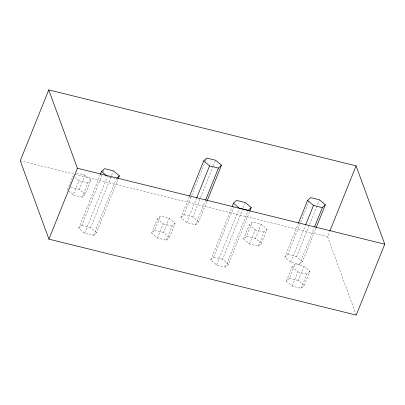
<?xml version="1.0" encoding="UTF-8"?>
<svg xmlns="http://www.w3.org/2000/svg" width="405" height="405" viewBox="0 0 405 405"><rect width="100%" height="100%" fill="white"/><g stroke="black" fill="none" stroke-linecap="round" stroke-linejoin="round"><path stroke-width="0.3" stroke-dasharray="2.02 1.52" d="M67.412 189.96L73.113 175.78L74.469 176.939M76.707 173.107L84.989 175.152L90.857 180.169L85.156 194.344L82.154 197.169L73.285 194.972L78.985 180.797L74.92 177.324M85.156 194.344L79.289 189.332L84.989 175.152M82.154 197.169L87.855 182.989L90.857 180.169M117.906 179.38L96.517 232.586L93.514 235.406L84.64 233.214L78.772 228.202L100.399 174.408M78.772 228.202L81.775 225.382L101.989 175.097M103.164 172.176L104.338 169.249M84.64 233.214L107.441 176.499M96.517 232.586L90.649 227.575L111.334 176.119M111.567 175.537L113.446 170.859M93.514 235.406L116.316 178.691M151.667 233.037L157.368 218.857L160.37 216.037L169.244 218.229L175.112 223.246L169.411 237.421L166.409 240.246L157.54 238.049L151.667 233.037L154.675 230.217L160.37 216.037M157.54 238.049L163.24 223.874L157.368 218.857M169.411 237.421L163.544 232.409L169.244 218.229M166.409 240.246L172.11 226.066L175.112 223.246M206.874 201.503L198.647 221.97L195.645 224.79L186.771 222.598L180.903 217.581L189.363 196.536M180.903 217.581L183.905 214.761L191.428 196.05M191.661 195.468L205.294 161.554M205.527 160.972L206.469 158.633M186.771 222.598L196.41 198.622M198.647 221.97L192.775 216.953L200.298 198.242M200.536 197.66L212.989 166.673M213.227 166.085L215.576 160.238M195.645 224.79L205.279 200.819M249.596 211.673L228.44 264.298L225.438 267.118L216.569 264.926L210.696 259.914L231.852 207.289M210.696 259.914L213.698 257.094L234.384 205.639M216.569 264.926L239.132 208.798M228.44 264.298L222.573 259.286L242.317 210.17M243.258 207.831L245.374 202.571M225.438 267.118L248.24 210.403M243.582 238.996L249.283 224.815L252.285 221.996L261.159 224.188L267.027 229.205L261.326 243.38L258.324 246.205L249.455 244.007L243.582 238.996L246.584 236.176L252.285 221.996M249.455 244.007L255.155 229.832L249.283 224.815M261.326 243.38L255.459 238.368L261.159 224.188M258.324 246.205L264.025 232.024L267.027 229.205M315.935 228.197L302.54 261.524L299.538 264.349L290.663 262.151L284.796 257.14L298.191 223.813M284.796 257.14L287.798 254.32L299.786 224.502M300.728 222.163L309.187 201.113M290.663 262.151L305.471 225.317M286.355 281.08L292.056 266.905L295.058 264.08L303.932 266.277L309.8 271.289L304.099 285.469L301.097 288.289L292.228 286.097L286.355 281.08L289.362 278.26L295.058 264.08M302.54 261.524L296.673 256.512L319.469 199.797M299.538 264.349L314.108 228.096M292.228 286.097L297.928 271.917L292.056 266.905M304.099 285.469L298.232 280.452L303.932 266.277M301.097 288.289L306.798 274.109L309.8 271.289M356.248 315.1L327.589 236.758L329.71 231.483M108.034 176.646L109.806 177.086M110.398 177.233L115.131 178.402M20.25 160.795L74.231 174.14M74.849 174.287L327.589 236.758M78.985 180.797L87.855 182.989M255.155 229.832L264.025 232.024M183.905 214.761L192.775 216.953M70.419 187.14L79.289 189.332M246.584 236.176L255.459 238.368M287.798 254.32L296.673 256.512M163.24 223.874L172.11 226.066M154.675 230.217L163.544 232.409M297.928 271.917L306.798 274.109M213.698 257.094L222.573 259.286M81.775 225.382L90.649 227.575M289.362 278.26L298.232 280.452M68.769 191.119L73.285 194.972"/><path stroke-width="0.61" d="M48.752 89.9L20.25 160.795L48.914 239.137L356.248 315.1L384.75 244.205L356.086 165.863L48.752 89.9L77.411 168.242L48.914 239.137M100.399 174.408L101.574 171.487L104.576 168.667L113.446 170.859L119.318 175.871L118.376 178.21M189.601 195.949L203.7 160.866L206.702 158.046L215.576 160.238L221.444 165.255L207.107 200.92M196.643 198.04L209.572 165.883L203.7 160.866M205.517 200.232L218.442 168.075L221.444 165.255M232.085 206.707L233.498 203.199L236.5 200.374L245.374 202.571L251.242 207.583L249.829 211.091M298.429 223.226L307.598 200.424L310.6 197.605L319.469 199.797L325.342 204.808L316.173 227.615M305.709 224.734L313.465 205.436L307.598 200.424M314.579 226.927L322.334 207.628L325.342 204.808M329.943 230.896L356.086 165.863M116.741 178.291L119.318 175.871M251.242 207.583L248.24 210.403L239.365 208.21L233.498 203.199M209.572 165.883L218.442 168.075M313.465 205.436L322.334 207.628M77.411 168.242L384.75 244.205M101.574 171.487L106.991 176.114"/></g></svg>
